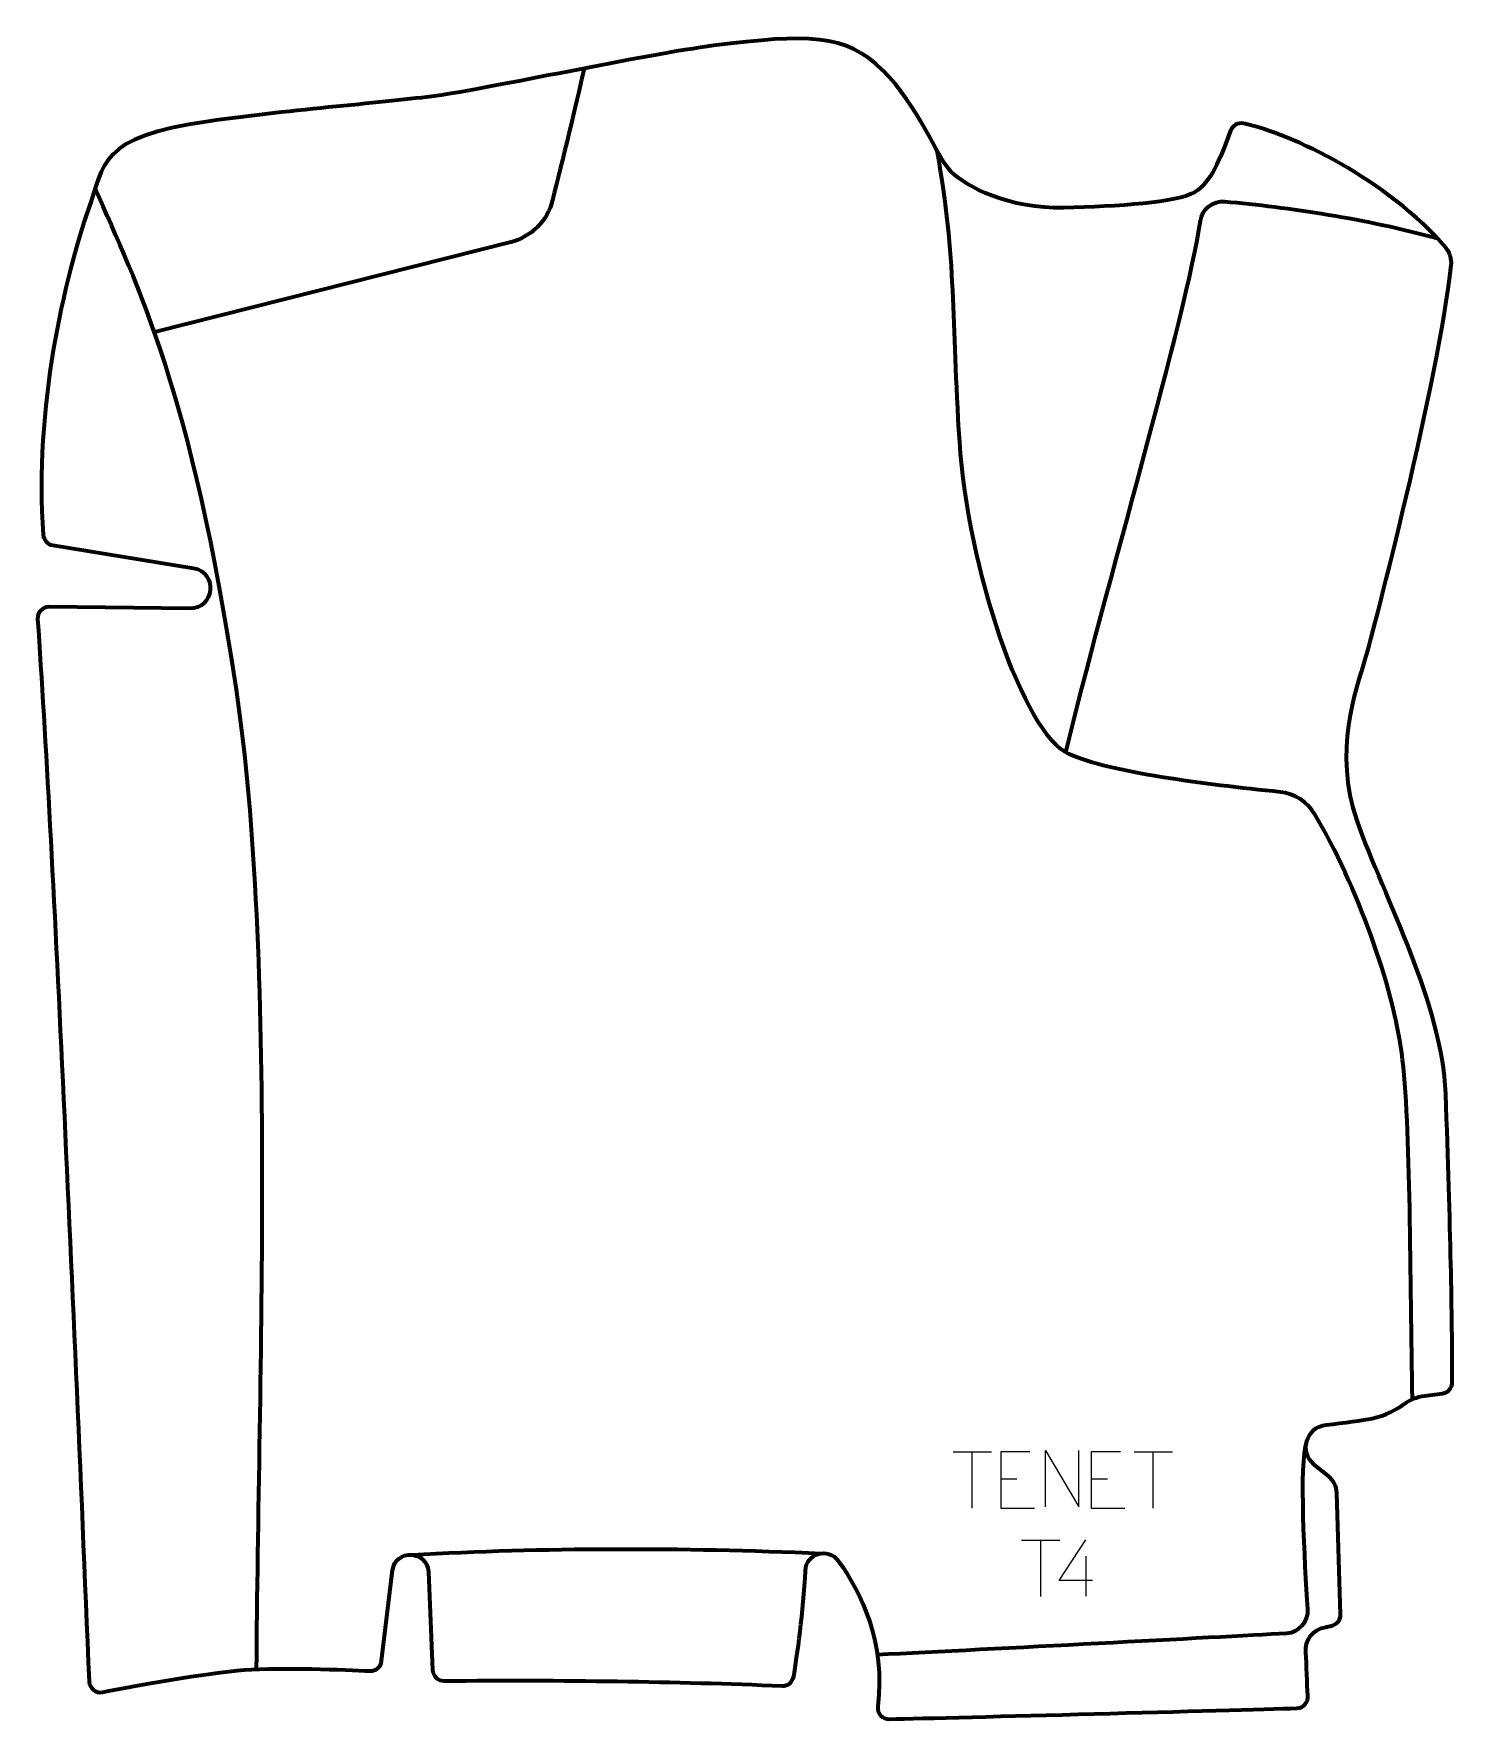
# Model space of a CAD drawing. Header units: millimetres. Extents: x -314 to 313, y -372 to 374.
import ezdxf

# ---------------------------------------------------------------- set-up
doc = ezdxf.new("R2010")
doc.units = ezdxf.units.MM
doc.header["$MEASUREMENT"] = 0
for name, color, linetype in [('layer 1', 7, 'Continuous'), ('layer 2', 7, 'Continuous'), ('layer 3', 7, 'Continuous')]:
    doc.layers.add(name, color=color, linetype=linetype)

msp = doc.modelspace()

# ---------------------------------------------------------------- linework, layer by layer
at = {"layer": 'layer 1', "color": 250, "lineweight": 9}
for points in [[(92.035, -253.3291), (92.035, -253.3291), (109.0222, -253.3291), (109.0222, -253.3291)], [(100.5288, -278.2591), (100.5288, -278.2591), (100.5288, -253.3056), (100.5288, -253.3056)], [(172.035, -253.3291), (172.035, -253.3291), (189.0222, -253.3291), (189.0222, -253.3291)], [(180.5288, -278.2591), (180.5288, -278.2591), (180.5288, -253.3056), (180.5288, -253.3056)], [(113.0957, -265.1853), (113.0957, -265.1853), (120.2638, -265.1853), (120.2638, -265.1853)], [(153.0957, -265.1853), (153.0957, -265.1853), (160.2638, -265.1853), (160.2638, -265.1853)], [(122.2691, -292.4148), (122.2691, -292.4148), (139.2563, -292.4148), (139.2563, -292.4148)], [(130.7629, -317.3448), (130.7629, -317.3448), (130.7629, -292.3913), (130.7629, -292.3913)], [(150.7627, -299.4753), (150.7627, -299.4753), (150.7627, -317.14), (150.7627, -317.14)]]:
    msp.add_open_spline(points, degree=3, dxfattribs=at)
for points, knots in [([(125.9696, -253.3056), (125.9696, -253.3056), (113.0957, -253.3056), (113.0957, -253.3056), (113.0957, -253.3056), (113.0957, -253.3056), (113.0957, -278.2592), (113.0957, -278.2592), (113.0957, -278.2592), (113.0957, -278.2592), (127.9615, -278.2592), (127.9615, -278.2592)], [0, 0, 0, 0, 0.25, 0.25, 0.25, 0.25, 0.5, 0.5, 0.5, 0.5, 1, 1, 1, 1]), ([(132.9364, -277.662), (132.9364, -277.662), (132.9364, -252.7085), (132.9364, -252.7085), (132.9364, -252.7085), (132.9364, -252.7085), (147.5912, -277.662), (147.5912, -277.662), (147.5912, -277.662), (147.5912, -277.662), (147.5912, -252.7085), (147.5912, -252.7085)], [0, 0, 0, 0, 0.25, 0.25, 0.25, 0.25, 0.5, 0.5, 0.5, 0.5, 1, 1, 1, 1]), ([(165.9696, -253.3056), (165.9696, -253.3056), (153.0957, -253.3056), (153.0957, -253.3056), (153.0957, -253.3056), (153.0957, -253.3056), (153.0957, -278.2592), (153.0957, -278.2592), (153.0957, -278.2592), (153.0957, -278.2592), (167.9615, -278.2592), (167.9615, -278.2592)], [0, 0, 0, 0, 0.25, 0.25, 0.25, 0.25, 0.5, 0.5, 0.5, 0.5, 1, 1, 1, 1]), ([(153.7068, -310.2364), (153.7068, -310.2364), (138.8851, -310.2364), (138.8851, -310.2364), (138.8851, -310.2364), (138.8851, -310.2364), (150.7627, -292.1659), (150.7627, -292.1659)], [0, 0, 0, 0, 0.33333333, 0.33333333, 0.33333333, 0.33333333, 1, 1, 1, 1])]:
    msp.add_open_spline(points, degree=3, knots=knots, dxfattribs=at)
at = {"layer": 'layer 2', "color": 230, "lineweight": 200}
msp.add_open_spline([(-289.8958, -354.8736), (-297.7624, -169.7982), (-305.5849, 10.6664), (-312.6845, 114.866), (-312.6845, 114.866), (-312.8821, 117.7701), (-310.5594, 120.2237), (-307.644, 120.1933), (-307.644, 120.1933), (-307.644, 120.1933), (-245.5731, 119.5491), (-245.5731, 119.5491), (-245.5731, 119.5491), (-234.4497, 119.2528), (-232.7909, 135.4139), (-243.744, 137.3754), (-243.744, 137.3754), (-243.744, 137.3754), (-305.9983, 147.4909), (-305.9983, 147.4909), (-305.9983, 147.4909), (-308.2752, 147.8606), (-310.0087, 149.7374), (-310.1826, 152.034), (-310.1826, 152.034), (-314.4103, 207.8124), (-300.8464, 265.8955), (-289.9949, 296.6266), (-289.9949, 296.6266), (-283.2805, 315.6424), (-286.0614, 327.9893), (-237.3534, 334.8508), (-237.3534, 334.8508), (-199.0195, 340.2512), (-158.4642, 343.2043), (-136.3514, 346.1877), (-136.3514, 346.1877), (-114.2386, 349.1708), (-43.0321, 364.6284), (-13.8338, 368.3619), (-13.8338, 368.3619), (27.4035, 373.6345), (44.7355, 373.6345), (60.8719, 357.5242), (60.8719, 357.5242), (77.0083, 341.4142), (84.4787, 319.6359), (91.0531, 312.7744), (91.0531, 312.7744), (97.6271, 305.9125), (117.0503, 296.0675), (140.9563, 296.6644), (140.9563, 296.6644), (164.8623, 297.2609), (191.1587, 298.8559), (198.9279, 303.6293), (198.9279, 303.6293), (206.0516, 308.0059), (209.5744, 317.1477), (214.7172, 330.8245), (214.7172, 330.8245), (215.585, 333.1328), (218.004, 334.4631), (220.4181, 333.9587), (220.4181, 333.9587), (241.2016, 329.6163), (284.4233, 309.0095), (309.9707, 278.8167), (309.9707, 278.8167), (311.7385, 276.7275), (312.5594, 274.0002), (312.2532, 271.2803), (312.2532, 271.2803), (306.4024, 219.2138), (278.0112, 109.8509), (274.2315, 97.079), (274.2315, 97.079), (270.3467, 83.9521), (260.0019, 56.0932), (270.6455, 25.7734), (270.6455, 25.7734), (282.8975, -9.1281), (308.2975, -54.7729), (309.7915, -95.0482), (309.7915, -95.0482), (312.0034, -154.6789), (312.7115, -193.482), (312.6956, -222.5491), (312.6956, -222.5491), (312.6942, -225.0482), (310.8407, -227.1592), (308.3596, -227.4907), (308.3596, -227.4907), (308.3596, -227.4907), (300.426, -228.5523), (300.426, -228.5523), (300.426, -228.5523), (297.1303, -228.9933), (294.0072, -230.2608), (291.3098, -232.2046), (291.3098, -232.2046), (288.2114, -234.4384), (283.2647, -237.3397), (277.2199, -238.5469), (277.2199, -238.5469), (272.9802, -239.3932), (264.9439, -240.4356), (256.8851, -241.3761), (256.8851, -241.3761), (248.1101, -242.4006), (244.8733, -253.445), (251.7158, -259.0249), (251.7158, -259.0249), (251.7158, -259.0249), (257.9603, -264.1169), (257.9603, -264.1169), (257.9603, -264.1169), (260.1998, -265.9432), (261.5382, -268.6501), (261.6292, -271.5383), (261.6292, -271.5383), (261.6292, -271.5383), (263.3279, -325.2194), (263.3279, -325.2194), (263.3279, -325.2194), (263.4101, -327.8254), (261.449, -329.905), (258.874, -330.3393), (258.874, -330.3393), (258.3378, -330.4296), (257.2841, -330.7037), (256.7478, -330.7898), (256.7478, -330.7898), (251.12, -331.6908), (247.3777, -336.5838), (247.9531, -342.2452), (247.9531, -342.2452), (248.4262, -346.899), (248.4258, -356.2762), (248.8576, -360.9339), (248.8576, -360.9339), (249.1353, -363.9273), (247.0676, -366.6059), (244.0574, -366.6888), (244.0574, -366.6888), (216.0976, -367.4621), (93.0879, -370.8541), (63.8119, -371.4979), (63.8119, -371.4979), (60.7706, -371.5645), (58.3809, -368.9265), (58.7425, -365.9109), (58.7425, -365.9109), (62.1359, -337.6414), (51.6439, -315.9724), (41.2712, -301.5131), (41.2712, -301.5131), (36.8449, -295.3437), (27.086, -298.1787), (26.7547, -305.7602), (26.7547, -305.7602), (25.9592, -323.9589), (22.9726, -343.9611), (21.5682, -352.6059), (21.5682, -352.6059), (21.1621, -355.1053), (18.9471, -356.8999), (16.4134, -356.7909), (16.4134, -356.7909), (-30.7364, -354.7635), (-80.8185, -354.1511), (-133.0148, -354.5578), (-133.0148, -354.5578), (-135.7086, -354.579), (-137.9371, -352.4687), (-138.0532, -349.7816), (-138.0532, -349.7816), (-138.0532, -349.7816), (-139.9247, -306.3592), (-139.9247, -306.3592), (-139.9247, -306.3592), (-140.5096, -296.7982), (-154.3804, -296.1777), (-155.8191, -305.648), (-155.8191, -305.648), (-155.8191, -305.648), (-160.6017, -345.7902), (-160.6017, -345.7902), (-160.6017, -345.7902), (-160.9118, -348.392), (-163.1815, -350.3111), (-165.803, -350.1869), (-165.803, -350.1869), (-176.7938, -349.6655), (-204.6929, -348.5483), (-221.217, -349.7265), (-221.217, -349.7265), (-237.7044, -350.9024), (-270.7156, -357.0252), (-283.9592, -359.5659), (-283.9592, -359.5659), (-286.9582, -360.1412), (-289.7663, -357.9198), (-289.8958, -354.8736)], degree=3, knots=[0, 0, 0, 0, 0.01923077, 0.01923077, 0.01923077, 0.01923077, 0.03846154, 0.03846154, 0.03846154, 0.03846154, 0.05769231, 0.05769231, 0.05769231, 0.05769231, 0.07692308, 0.07692308, 0.07692308, 0.07692308, 0.09615385, 0.09615385, 0.09615385, 0.09615385, 0.11538462, 0.11538462, 0.11538462, 0.11538462, 0.13461538, 0.13461538, 0.13461538, 0.13461538, 0.15384615, 0.15384615, 0.15384615, 0.15384615, 0.17307692, 0.17307692, 0.17307692, 0.17307692, 0.19230769, 0.19230769, 0.19230769, 0.19230769, 0.21153846, 0.21153846, 0.21153846, 0.21153846, 0.23076923, 0.23076923, 0.23076923, 0.23076923, 0.25, 0.25, 0.25, 0.25, 0.26923077, 0.26923077, 0.26923077, 0.26923077, 0.28846154, 0.28846154, 0.28846154, 0.28846154, 0.30769231, 0.30769231, 0.30769231, 0.30769231, 0.32692308, 0.32692308, 0.32692308, 0.32692308, 0.34615385, 0.34615385, 0.34615385, 0.34615385, 0.36538462, 0.36538462, 0.36538462, 0.36538462, 0.38461538, 0.38461538, 0.38461538, 0.38461538, 0.40384615, 0.40384615, 0.40384615, 0.40384615, 0.42307692, 0.42307692, 0.42307692, 0.42307692, 0.44230769, 0.44230769, 0.44230769, 0.44230769, 0.46153846, 0.46153846, 0.46153846, 0.46153846, 0.48076923, 0.48076923, 0.48076923, 0.48076923, 0.5, 0.5, 0.5, 0.5, 0.51923077, 0.51923077, 0.51923077, 0.51923077, 0.53846154, 0.53846154, 0.53846154, 0.53846154, 0.55769231, 0.55769231, 0.55769231, 0.55769231, 0.57692308, 0.57692308, 0.57692308, 0.57692308, 0.59615385, 0.59615385, 0.59615385, 0.59615385, 0.61538462, 0.61538462, 0.61538462, 0.61538462, 0.63461538, 0.63461538, 0.63461538, 0.63461538, 0.65384615, 0.65384615, 0.65384615, 0.65384615, 0.67307692, 0.67307692, 0.67307692, 0.67307692, 0.69230769, 0.69230769, 0.69230769, 0.69230769, 0.71153846, 0.71153846, 0.71153846, 0.71153846, 0.73076923, 0.73076923, 0.73076923, 0.73076923, 0.75, 0.75, 0.75, 0.75, 0.76923077, 0.76923077, 0.76923077, 0.76923077, 0.78846154, 0.78846154, 0.78846154, 0.78846154, 0.80769231, 0.80769231, 0.80769231, 0.80769231, 0.82692308, 0.82692308, 0.82692308, 0.82692308, 0.84615385, 0.84615385, 0.84615385, 0.84615385, 0.86538462, 0.86538462, 0.86538462, 0.86538462, 0.88461538, 0.88461538, 0.88461538, 0.88461538, 0.90384615, 0.90384615, 0.90384615, 0.90384615, 0.92307692, 0.92307692, 0.92307692, 0.92307692, 0.94230769, 0.94230769, 0.94230769, 0.94230769, 0.96153846, 0.96153846, 0.96153846, 0.96153846, 1, 1, 1, 1], dxfattribs=at)
at = {"layer": 'layer 3', "color": 142, "lineweight": 200}
for points, knots in [([(-71.0729, 358.2879), (-74.5348, 342.8676), (-80.9786, 316.5299), (-85.0511, 300.0397), (-85.0511, 300.0397), (-87.3046, 290.914), (-94.4081, 283.777), (-103.5222, 281.4776), (-103.5222, 281.4776), (-103.5222, 281.4776), (-261.078, 241.7266), (-261.078, 241.7266)], [0, 0, 0, 0, 0.25, 0.25, 0.25, 0.25, 0.5, 0.5, 0.5, 0.5, 1, 1, 1, 1]), ([(295.1491, -230.0226), (293.9536, -178.0274), (294.5515, -108.6395), (290.3679, -76.9642), (290.3679, -76.9642), (286.5495, -48.0535), (270.7775, -3.0475), (251.8686, 28.673), (251.8686, 28.673), (248.6258, 34.1124), (243.0153, 37.7072), (236.7157, 38.3567), (236.7157, 38.3567), (202.3537, 41.8993), (161.8958, 46.932), (143.3467, 55.1154), (143.3467, 55.1154), (123.0271, 64.0802), (98.5235, 137.5906), (94.9379, 193.1718), (94.9379, 193.1718), (91.3519, 248.7527), (93.6485, 273.5395), (85.0297, 321.8073)], [0, 0, 0, 0, 0.14285714, 0.14285714, 0.14285714, 0.14285714, 0.28571429, 0.28571429, 0.28571429, 0.28571429, 0.42857143, 0.42857143, 0.42857143, 0.42857143, 0.57142857, 0.57142857, 0.57142857, 0.57142857, 0.71428571, 0.71428571, 0.71428571, 0.71428571, 1, 1, 1, 1]), ([(-215.8762, -349.4365), (-215.0411, -220.7979), (-207.0726, -34.5354), (-224.8081, 83.7634), (-224.8081, 83.7634), (-244.5817, 215.6557), (-268.7364, 263.0186), (-287.2562, 305.2302)], [0, 0, 0, 0, 0.33333333, 0.33333333, 0.33333333, 0.33333333, 1, 1, 1, 1]), ([(141.9151, 55.8492), (158.5066, 125.5933), (195.4862, 249.8565), (201.3356, 290.8478), (201.3356, 290.8478), (202.0856, 296.1056), (206.7916, 299.8655), (212.0843, 299.4217), (212.0843, 299.4217), (239.9788, 297.0821), (275.2612, 291.7206), (306.0919, 283.185)], [0, 0, 0, 0, 0.25, 0.25, 0.25, 0.25, 0.5, 0.5, 0.5, 0.5, 1, 1, 1, 1]), ([(58.5189, -342.9115), (109.6333, -340.4332), (207.6995, -335.1829), (239.4114, -333.4775), (239.4114, -333.4775), (244.9775, -333.178), (249.2246, -328.3873), (248.8514, -322.8254), (248.8514, -322.8254), (247.4957, -302.6116), (244.9906, -258.3186), (248.3416, -248.8705)], [0, 0, 0, 0, 0.25, 0.25, 0.25, 0.25, 0.5, 0.5, 0.5, 0.5, 1, 1, 1, 1])]:
    msp.add_open_spline(points, degree=3, knots=knots, dxfattribs=at)
msp.add_open_spline([(-147.3076, -298.8828), (-89.1853, -295.5265), (-28.6077, -295.5434), (33.89, -298.1981)], degree=3, dxfattribs=at)

doc.saveas('drawing.dxf')
